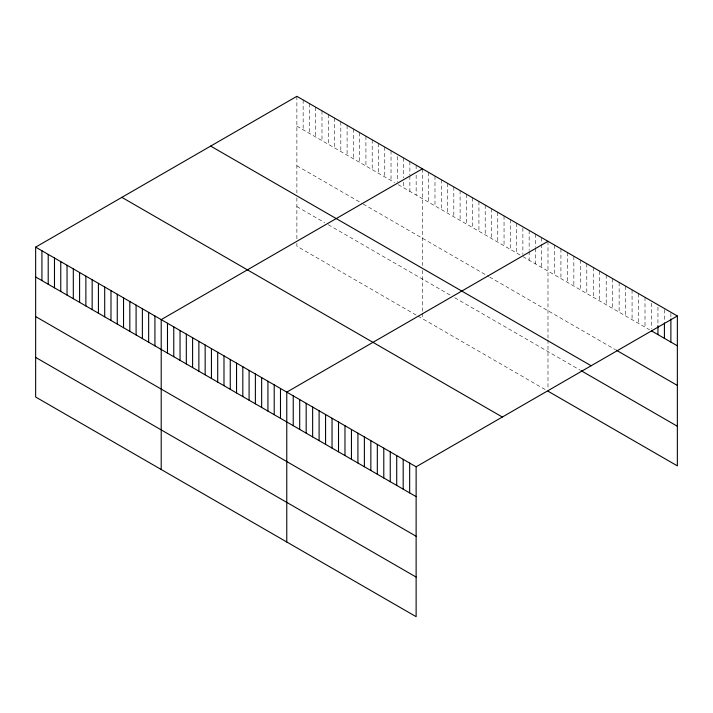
<?xml version="1.0" encoding="UTF-8"?>
<svg xmlns="http://www.w3.org/2000/svg" width="713" height="713" viewBox="0 0 713 713"><rect width="100%" height="100%" fill="white"/><g stroke="black" fill="none" stroke-linecap="round" stroke-linejoin="round"><path stroke-width="0.53" stroke-dasharray="3.56 2.67" d="M296.875 96.317L296.875 192.973M296.875 126.148L394.628 182.581M398.211 184.658L520.187 255.076M522.879 256.627L649.632 329.807M296.875 165.764L362.338 203.561M363.238 204.078L488.797 276.573M489.688 277.09L615.444 349.691M296.875 206.583L324.673 222.634M328.265 224.711L451.133 295.645M454.716 297.713L580.329 370.234M416.151 315.066L296.875 246.199L296.875 240.7M417.943 316.1L545.293 389.628M670.88 313.355L670.88 317.775M664.418 309.62L664.418 321.777M657.947 306.991L657.947 325.77M651.477 303.257L651.477 328.666M645.007 297.312L645.007 327.142M638.545 293.578L638.545 323.408M632.075 289.843L632.075 319.674M625.604 286.109L625.604 315.939M619.134 282.375L619.134 312.205M612.672 278.64L612.672 308.471M606.202 274.906L606.202 304.736M599.731 271.172L599.731 301.002M593.261 267.437L593.261 297.268M586.799 263.703L586.799 293.533M580.329 259.969L580.329 289.799M573.858 256.234L573.858 286.065M567.388 252.5L567.388 282.33M560.926 248.766L560.926 278.596M554.456 245.031L554.456 274.861M547.985 241.297L547.985 337.962M547.985 339.905L547.985 388.977M541.711 237.67L541.711 243.195M541.711 244.301L541.711 267.5M535.427 234.051L535.427 247.304M535.427 248.409L535.427 263.881M529.153 230.424L529.153 250.308M529.153 251.413L529.153 260.254M522.879 227.902L522.879 254.416M516.595 223.178L516.595 253.008M510.321 219.551L510.321 249.381M504.046 215.923L504.046 245.753M497.763 212.296L497.763 242.135M491.489 208.677L491.489 238.507M485.205 205.05L485.205 234.88M478.931 201.422L478.931 231.262M472.657 197.804L472.657 227.634M466.373 194.177L466.373 224.007M460.099 190.549L460.099 220.388M453.816 186.931L453.816 216.761M447.541 183.303L447.541 213.134M441.267 179.676L441.267 209.515M434.983 176.058L434.983 205.888M428.709 172.43L428.709 202.26M422.426 168.803L422.426 265.468M422.426 270.325L422.426 312.089M422.426 313.185L422.426 318.693M416.151 165.184L416.151 170.71M416.151 175.122L416.151 195.014M409.877 161.557L409.877 174.819M409.877 175.924L409.877 191.387M403.594 157.929L403.594 177.822M403.594 182.243L403.594 187.76M397.319 156.521L397.319 181.931M391.036 150.684L391.036 180.514M384.762 147.056L384.762 176.886M378.487 143.438L378.487 173.268M372.204 139.81L372.204 169.641M365.929 136.183L365.929 166.013M359.655 132.565L359.655 162.395M353.372 128.937L353.372 158.767M347.097 125.31L347.097 155.14M340.814 121.691L340.814 151.521M334.54 118.064L334.54 147.894M328.265 114.437L328.265 144.267M321.982 110.818L321.982 140.648M315.707 107.191L315.707 137.021M309.424 103.563L309.424 133.393M303.15 99.945L303.15 129.775M296.875 197.84L296.875 239.595"/><path stroke-width="1.07" d="M35.65 247.135L416.125 466.801L416.125 616.683L35.65 397.016L35.65 247.135L296.875 96.317L677.35 315.984L677.35 465.865L547.985 391.179M422.426 168.803L161.209 319.62L161.209 469.51M547.985 241.297L286.769 392.114L286.769 541.996M416.125 466.801L677.35 315.984M651.477 330.877L677.35 345.814M616.362 350.226L677.35 385.43M210.665 146.085L591.148 365.751M581.255 370.769L677.35 426.249M121.852 197.358L502.335 417.025M35.65 276.965L416.125 496.631M35.65 316.581L416.125 536.247M35.65 357.4L416.125 577.067M670.88 318.88L670.88 342.08M664.418 322.873L664.418 338.345M657.947 325.77L657.947 334.611M409.663 463.067L409.663 492.897M403.193 459.332L403.193 489.163M396.722 455.598L396.722 485.428M390.252 451.864L390.252 481.694M383.79 448.129L383.79 477.96M377.32 444.395L377.32 474.225M370.849 440.661L370.849 470.491M364.379 436.926L364.379 466.757M357.917 433.192L357.917 463.022M351.447 429.458L351.447 459.288M344.976 425.723L344.976 455.554M338.515 421.989L338.515 451.819M332.044 418.255L332.044 448.085M325.574 414.52L325.574 444.351M319.103 410.786L319.103 440.616M312.642 407.052L312.642 436.882M306.171 403.317L306.171 433.147M299.701 399.583L299.701 429.413M293.23 395.849L293.23 425.679M280.485 388.487L280.485 418.317M274.211 384.86L274.211 414.69M267.928 381.241L267.928 411.071M261.653 377.614L261.653 407.444M255.379 373.986L255.379 403.816M249.095 370.368L249.095 400.198M242.821 366.74L242.821 396.571M236.547 363.113L236.547 392.943M230.263 359.495L230.263 389.325M223.989 355.867L223.989 385.697M217.706 352.24L217.706 382.07M211.431 348.621L211.431 378.451M205.157 344.994L205.157 374.824M198.874 341.367L198.874 371.197M192.599 337.739L192.599 367.578M186.316 334.121L186.316 363.951M180.041 330.493L180.041 360.323M173.767 326.866L173.767 356.705M167.484 323.247L167.484 353.078M154.926 315.993L154.926 345.832M148.652 312.374L148.652 342.204M142.377 308.747L142.377 338.577M136.094 305.119L136.094 334.958M129.819 301.501L129.819 331.331M123.536 297.874L123.536 327.704M117.262 294.246L117.262 324.076M110.987 290.628L110.987 320.458M104.704 287L104.704 316.83M98.43 283.373L98.43 313.203M92.155 279.754L92.155 309.585M85.872 276.127L85.872 305.957M79.598 272.5L79.598 302.33M73.314 268.881L73.314 298.711M67.04 265.254L67.04 295.084M60.765 261.626L60.765 291.457M54.482 258.008L54.482 287.838M48.208 254.381L48.208 284.211M41.924 250.753L41.924 280.583"/></g></svg>
